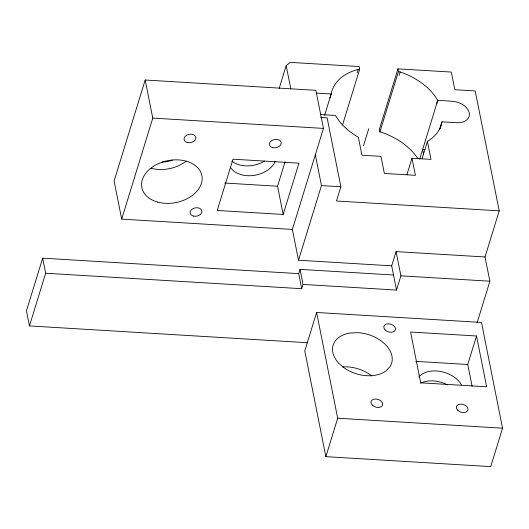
<?xml version="1.0" encoding="UTF-8"?>
<svg xmlns="http://www.w3.org/2000/svg" width="529" height="529" viewBox="0 0 529 529"><rect width="100%" height="100%" fill="white"/><g stroke="black" fill="none" stroke-linecap="round" stroke-linejoin="round"><path stroke-width="0.79" d="M324.654 115.203L331.2 93.891A57.238 38.372 17.1 0 1 358.179 69.444L359.7 69.154L359.171 66.528L290.315 62.382L286.169 65.622L279.173 88.369M330.129 97.402L331.2 93.891M440.115 128.54L441.986 121.835L456.633 122.721A15.262 10.23 17.1 0 0 469.23 112.882A15.262 10.23 17.1 0 0 452.348 101.27L437.681 100.298A57.238 38.372 17.1 0 0 400.162 71.97L398.489 71.488L397.967 68.863L451.303 72.07L454.821 89.705L475.187 90.942L499.224 210.846L485.02 256.975L489.88 281.203L477.125 322.677M329.937 98.044L330.149 97.31M42.664 258.159L45.666 273.228L301.722 288.708L298.72 273.638L42.664 258.159L26.45 310.86L29.452 325.924L307.237 342.706M29.452 325.924L45.666 273.228M292.372 229.427L323.457 128.408L315.866 90.327L145.184 80.011L114.105 181.037L121.696 219.118L292.372 229.427L298.508 260.215L391.691 265.842L396.519 290.071L303.038 284.43L300.036 269.367L393.523 275.014M121.696 219.118L152.775 118.093L145.184 80.011M283.167 214.45L298.945 163.177L232.991 159.189L217.214 210.469L283.167 214.45L277.546 186.234L285.071 161.781M298.508 260.215L321.467 185.593L315.337 154.799M357.128 72.863L358.179 69.444M359.7 69.154L342.567 124.824M298.72 273.638L300.036 269.367M301.722 288.708L303.038 284.43M320.68 117.498L327.147 117.888L340.868 186.763L336.484 201.007L499.224 210.846M363.516 145.726L368.746 128.712M316.606 312.48L304.783 350.919L325.851 456.653L490.727 466.618L502.55 428.179L481.489 322.445L316.606 312.48L337.674 418.214L325.851 456.653M397.967 68.863L379.392 129.274L379.915 131.873L381.588 132.362A57.238 38.372 17.1 0 1 417.943 158.773M379.915 131.873L398.489 71.488M399.111 75.389L400.162 71.97M406.927 174.682L411.985 158.237L430.99 159.381L427.399 141.402A57.238 38.372 17.1 0 0 440.961 125.803M436.63 103.717L437.681 100.298M419.629 159.269L437.741 100.398M422.096 158.654L427.399 141.402M391.691 265.842L396.076 251.606L485.02 256.975M439.559 129.724L441.986 121.835M396.519 290.071L400.903 275.827L396.076 251.606M472.093 386.263L467.755 364.488L476.523 336.001L410.57 332.02L420.694 382.817L486.64 386.805L476.523 336.001M316.573 93.104L331.18 93.983M320.858 114.555L335.465 115.434L338.157 119.62A57.238 38.372 17.1 0 0 358.351 137.242L361.942 155.222L380.946 156.366L384.365 173.452L415.397 175.324L411.985 158.237M152.775 118.093L323.457 128.408M425.098 149.535L422.664 149.39L423.617 154.157M321.467 185.593L340.868 186.763M224.785 183.041L277.546 186.234M400.903 275.827L489.88 281.203M415.82 361.353L467.755 364.488M337.674 418.214L502.55 428.179M286.169 65.622L290.824 88.925M418.836 377.032A24.103 16.154 17.1 0 1 440.558 371.464A24.103 16.154 17.1 0 1 461.453 384.874M420.667 383.168A24.103 16.154 17.1 0 1 447.594 384.9M342.263 366.914A30.609 20.519 17.1 0 1 371.755 375.921M264.52 161.074A24.103 16.816 -11.3 0 1 231.867 161.226M275.186 161.49A24.103 16.816 -11.3 0 1 253.404 175.476A24.103 16.816 -11.3 0 1 230.373 167.25M186.148 161.16A30.609 21.352 -11.3 0 1 151.01 168.248M172.414 160.175A20.082 14.012 -11.3 0 1 162.185 162.033M387.294 369.599L386.315 370.67A30.609 20.519 17.1 0 1 344.511 368.144L338.924 363.403A30.609 20.519 17.1 0 1 350.595 332.966L358.1 332.695A30.609 20.519 17.1 0 1 390.131 366.498L387.294 369.599M385.039 329.858A6.024 4.04 17.1 0 0 395.117 330.473A6.024 4.04 17.1 0 0 388.815 323.814A6.024 4.04 17.1 0 0 385.039 329.858M457.552 410.134A6.024 4.04 17.1 0 0 467.629 410.742A6.024 4.04 17.1 0 0 461.328 404.083A6.024 4.04 17.1 0 0 457.552 410.134M372.224 405.049A6.024 4.04 17.1 0 0 382.308 405.657A6.024 4.04 17.1 0 0 376 398.998A6.024 4.04 17.1 0 0 372.224 405.049M193.224 216.037A6.024 4.206 -11.3 0 0 201.959 211.236A6.024 4.206 -11.3 0 0 192.814 208.73A6.024 4.206 -11.3 0 0 193.224 216.037M157.754 202.118A30.609 21.352 -11.3 0 0 202.144 177.718A30.609 21.352 -11.3 0 0 155.678 165.002A30.609 21.352 -11.3 0 0 157.754 202.118M187.193 142.499A6.024 4.206 -11.3 0 0 195.928 137.699A6.024 4.206 -11.3 0 0 186.783 135.199A6.024 4.206 -11.3 0 0 187.193 142.499M272.534 147.664A6.024 4.206 -11.3 0 0 281.269 142.856A6.024 4.206 -11.3 0 0 272.124 140.357A6.024 4.206 -11.3 0 0 272.534 147.664"/></g></svg>
